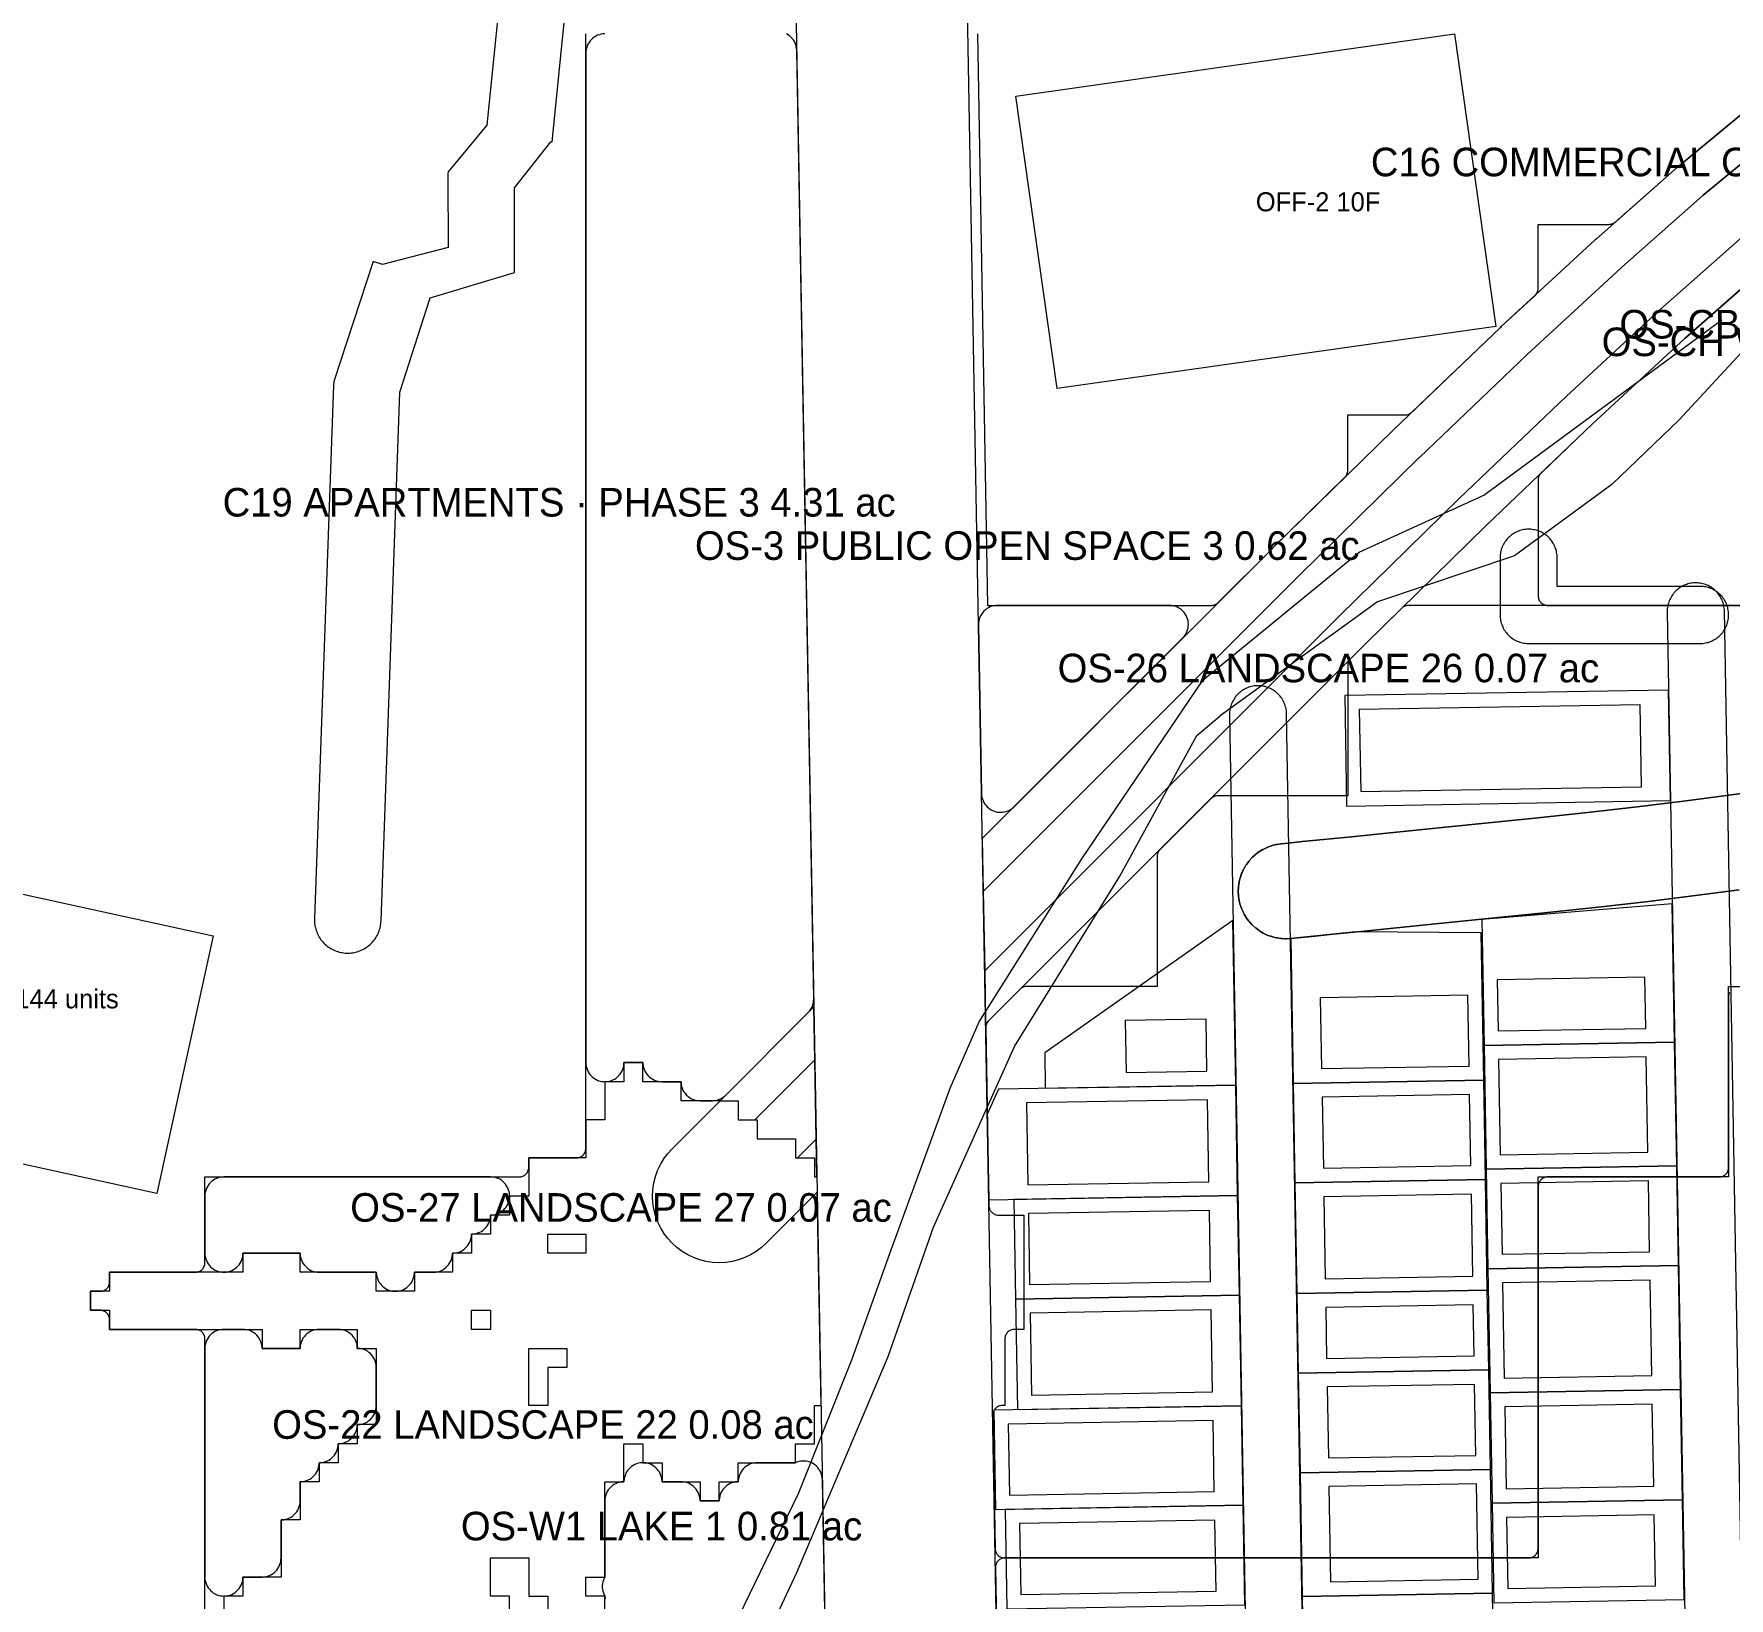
# Model space of a CAD drawing. Extents: x 32 to 940, y -21 to 684.
# Drawn here: x 202 to 380, y 245.8 to 410 of the extents above; entities that cross this region are included whole.
import ezdxf

# ---------------------------------------------------------------- set-up
doc = ezdxf.new("R2010")
doc.units = 0
for name, color, linetype, lineweight in [('BUILDING-APARTMENTS', 1, 'Continuous', 0), ('BUILDING-OFFICE', 6, 'Continuous', 0), ('GREEN-IN-VILLAS', 3, 'Continuous', 0), ('GREEN-LANDSCAPE', 3, 'Continuous', 0), ('GREEN-RC', 3, 'Continuous', 0), ('PLOT', 4, 'Continuous', 0), ('ROAD-EXISTING', 2, 'Continuous', 0), ('ROAD-PRIMARY', 1, 'Continuous', 0), ('ROAD-SECONDARY', 1, 'Continuous', 0), ('ROAD-TERTIARY', 7, 'Continuous', 0), ('TEXT-PLOT', 7, 'Continuous', 0), ('TEXT-ZONE', 7, 'Continuous', 0), ('VILLA-HOUSE', 7, 'Continuous', 0), ('WATER', 5, 'Continuous', 0), ('ZONE-APARTMENTS', 1, 'Continuous', 0), ('ZONE-CLUBHOUSE', 4, 'Continuous', 0), ('ZONE-OFFICE', 6, 'Continuous', 0), ('ZONE-VILLAS', 2, 'Continuous', 0)]:
    doc.layers.add(name, color=color, linetype=linetype, lineweight=lineweight)

msp = doc.modelspace()

# ---------------------------------------------------------------- linework, layer by layer
at = {"layer": 'BUILDING-APARTMENTS'}
msp.add_lwpolyline([(214.97, 288.26), (160.88, 300.09), (166.79, 327.13), (220.88, 315.31)], close=True, dxfattribs=at)
at = {"layer": 'BUILDING-OFFICE'}
msp.add_lwpolyline([(355.55, 379.29), (309.5, 372.76), (305.14, 403.46), (351.2, 409.99)], close=True, dxfattribs=at)
at = {"layer": 'GREEN-IN-VILLAS'}
msp.add_lwpolyline([(383.95, 330.62), (379.78, 330.04), (375.27, 329.45), (370.4, 328.86), (365.19, 328.27), (359.64, 327.67), (353.73, 327.07), (348.55, 326.55), (344.11, 326.1), (340.4, 325.72), (337.44, 325.42), (335.22, 325.2), (333.74, 325.05), (333.02, 324.98), (332.97, 324.97), (332.56, 324.91), (332.46, 324.89), (332.08, 324.79), (331.99, 324.76), (331.62, 324.63), (331.53, 324.59), (331.18, 324.42), (331.09, 324.38), (330.75, 324.18), (330.67, 324.12), (330.36, 323.89), (330.28, 323.82), (329.99, 323.56), (329.92, 323.49), (329.66, 323.2), (329.6, 323.12), (329.36, 322.81), (329.31, 322.72), (329.11, 322.39), (329.06, 322.3), (328.9, 321.95), (328.86, 321.85), (328.73, 321.48), (328.7, 321.39), (328.61, 321.01), (328.59, 320.91), (328.53, 320.53), (328.52, 320.43), (328.5, 320.04), (328.5, 319.94), (328.52, 319.55), (328.53, 319.45), (328.59, 319.06), (328.61, 318.96), (328.71, 318.58), (328.74, 318.49), (328.87, 318.12), (328.91, 318.03), (329.08, 317.68), (329.12, 317.59), (329.32, 317.25), (329.38, 317.17), (329.61, 316.86), (329.68, 316.78), (329.94, 316.49), (330.01, 316.42), (330.3, 316.16), (330.38, 316.1), (330.69, 315.86), (330.78, 315.81), (331.11, 315.61), (331.2, 315.56), (331.55, 315.4), (331.65, 315.36), (332.02, 315.23), (332.11, 315.2), (332.49, 315.11), (332.59, 315.09), (332.97, 315.03), (333.07, 315.02), (333.46, 315), (333.56, 315), (333.98, 315.02), (334.03, 315.03), (334.74, 315.1), (336.23, 315.25), (338.45, 315.48), (341.41, 315.78), (345.11, 316.15), (349.56, 316.6), (354.74, 317.13), (360.68, 317.73), (360.68, 317.73), (366.29, 318.33), (366.3, 318.33), (371.57, 318.93), (371.58, 318.93), (376.51, 319.53), (376.52, 319.53), (381.12, 320.13)], dxfattribs=at)
at = {"layer": 'GREEN-LANDSCAPE'}
msp.add_lwpolyline([(381.92, 402.03), (374.8, 396.15), (374.62, 396), (366.12, 388.5), (366, 388.39), (356.12, 379.27), (356.04, 379.19), (344.79, 368.44), (344.72, 368.37), (332.1, 356), (332.05, 355.95), (301.63, 325.53), (301.73, 319.97), (334.88, 353.12), (334.9, 353.14), (347.52, 365.52), (347.55, 365.54), (358.8, 376.29), (358.84, 376.33), (368.71, 385.45), (368.77, 385.5), (377.27, 393), (377.34, 393.06), (384.47, 398.94)], dxfattribs=at)
for points in [[(301.88, 311.64), (301.98, 306.08), (341.92, 346.03), (354.49, 358.34), (365.67, 369.02), (375.44, 378.05), (383.79, 385.42), (390.69, 391.11), (396.02, 395.05), (398.89, 396.77), (396.53, 400.02), (393.79, 398.38), (388.22, 394.26), (381.2, 388.47), (372.76, 381.02), (362.93, 371.94), (351.71, 361.22), (339.11, 348.87)], [(301.23, 347.96), (301.55, 330.24), (301.56, 330.05), (301.59, 329.85), (301.64, 329.66), (301.71, 329.48), (301.8, 329.31), (301.9, 329.14), (302.02, 328.99), (302.15, 328.84), (302.3, 328.72), (302.45, 328.6), (302.62, 328.5), (302.8, 328.42), (302.98, 328.36), (303.17, 328.31), (303.36, 328.28), (303.56, 328.28), (303.75, 328.29), (303.95, 328.32), (304.14, 328.36), (304.32, 328.43), (304.49, 328.51), (304.66, 328.61), (304.82, 328.73), (304.96, 328.86), (322.69, 346.59), (322.82, 346.73), (322.94, 346.89), (323.04, 347.06), (323.12, 347.23), (323.19, 347.42), (323.23, 347.61), (323.26, 347.8), (323.27, 348), (323.26, 348.2), (323.23, 348.39), (323.19, 348.58), (323.12, 348.77), (323.04, 348.94), (322.94, 349.11), (322.82, 349.27), (322.69, 349.41), (322.54, 349.55), (322.38, 349.66), (322.21, 349.76), (322.04, 349.85), (321.85, 349.91), (321.66, 349.96), (321.47, 349.99), (321.27, 350), (303.23, 350), (303.03, 349.99), (302.83, 349.96), (302.64, 349.91), (302.46, 349.84), (302.28, 349.76), (302.11, 349.66), (301.95, 349.54), (301.8, 349.4), (301.67, 349.25), (301.55, 349.09), (301.45, 348.92), (301.37, 348.74), (301.31, 348.55), (301.26, 348.36), (301.24, 348.16)], [(274.1, 298), (276, 298), (276, 296), (277.76, 296), (284.05, 302.29), (283.95, 307.85)], [(282.24, 292), (284, 292), (284, 290), (284.27, 290), (284.2, 293.95)], [(220, 282), (220.01, 281.8), (220.04, 281.6), (220.09, 281.41), (220.16, 281.22), (220.24, 281.04), (220.35, 280.87), (220.47, 280.71), (220.6, 280.57), (220.75, 280.44), (220.92, 280.32), (221.09, 280.22), (221.27, 280.14), (221.46, 280.07), (221.65, 280.03), (221.85, 280.01), (222.05, 280), (222.25, 280.02), (222.45, 280.05), (222.64, 280.1), (222.82, 280.18), (223, 280.27), (223.17, 280.38), (223.32, 280.5), (223.47, 280.64), (223.6, 280.79), (223.71, 280.96), (223.8, 281.13), (223.88, 281.32), (223.94, 281.51), (223.98, 281.7), (224, 281.9), (224, 282), (224.05, 282), (229.95, 282), (230, 282), (230, 281.9), (230.02, 281.7), (230.06, 281.5), (230.12, 281.31), (230.2, 281.12), (230.3, 280.94), (230.42, 280.78), (230.55, 280.62), (230.7, 280.48), (230.86, 280.36), (231.03, 280.25), (231.21, 280.16), (231.4, 280.09), (231.6, 280.04), (231.8, 280.01), (232, 280), (237.95, 280), (238, 280), (238, 279.9), (238.02, 279.71), (238.06, 279.51), (238.12, 279.33), (238.19, 279.14), (238.28, 278.97), (238.39, 278.81), (238.52, 278.66), (238.66, 278.52), (238.81, 278.39), (238.97, 278.28), (239.14, 278.19), (239.33, 278.12), (239.51, 278.06), (239.71, 278.02), (239.9, 278), (240.1, 278), (240.29, 278.02), (240.49, 278.06), (240.67, 278.12), (240.86, 278.19), (241.03, 278.28), (241.19, 278.39), (241.34, 278.52), (241.48, 278.66), (241.61, 278.81), (241.72, 278.97), (241.81, 279.14), (241.88, 279.33), (241.94, 279.51), (241.98, 279.71), (242, 279.9), (242, 280), (242.05, 280), (244, 280), (244.2, 280.01), (244.4, 280.04), (244.6, 280.09), (244.79, 280.16), (244.97, 280.25), (245.14, 280.36), (245.3, 280.48), (245.45, 280.62), (245.58, 280.78), (245.7, 280.94), (245.8, 281.12), (245.88, 281.31), (245.94, 281.5), (245.98, 281.7), (246, 281.9), (246, 282), (246.1, 282), (246.29, 282.02), (246.49, 282.06), (246.67, 282.12), (246.86, 282.19), (247.03, 282.28), (247.19, 282.39), (247.34, 282.52), (247.48, 282.66), (247.61, 282.81), (247.72, 282.97), (247.81, 283.14), (247.88, 283.33), (247.94, 283.51), (247.98, 283.71), (248, 283.9), (248, 284), (248.1, 284), (248.29, 284.02), (248.49, 284.06), (248.67, 284.12), (248.86, 284.19), (249.03, 284.28), (249.19, 284.39), (249.34, 284.52), (249.48, 284.66), (249.61, 284.81), (249.72, 284.97), (249.81, 285.14), (249.88, 285.33), (249.94, 285.51), (249.98, 285.71), (250, 285.9), (250, 286), (250.1, 286), (250.3, 286.02), (250.49, 286.06), (250.68, 286.12), (250.87, 286.2), (251.04, 286.29), (251.21, 286.4), (251.36, 286.53), (251.5, 286.68), (251.62, 286.83), (251.73, 287), (251.82, 287.18), (251.9, 287.36), (251.95, 287.55), (251.98, 287.75), (252, 287.95), (251.99, 288.15), (251.97, 288.35), (251.93, 288.54), (251.86, 288.73), (251.78, 288.91), (251.68, 289.08), (251.56, 289.25), (251.43, 289.4), (251.29, 289.53), (251.13, 289.65), (250.96, 289.76), (250.78, 289.84), (250.59, 289.91), (250.4, 289.96), (250.2, 289.99), (250, 290), (222, 290), (221.8, 289.99), (221.61, 289.96), (221.42, 289.91), (221.23, 289.85), (221.06, 289.76), (220.89, 289.66), (220.73, 289.55), (220.59, 289.41), (220.45, 289.27), (220.34, 289.11), (220.24, 288.94), (220.15, 288.77), (220.09, 288.58), (220.04, 288.39), (220.01, 288.2), (220, 288)], [(220, 248), (220.01, 247.8), (220.04, 247.6), (220.09, 247.41), (220.16, 247.22), (220.24, 247.04), (220.35, 246.87), (220.47, 246.71), (220.6, 246.57), (220.75, 246.44), (220.92, 246.32), (221.09, 246.22), (221.27, 246.14), (221.46, 246.07), (221.65, 246.03), (221.85, 246.01), (222.05, 246), (222.25, 246.02), (222.45, 246.05), (222.64, 246.1), (222.82, 246.18), (223, 246.27), (223.17, 246.38), (223.32, 246.5), (223.47, 246.64), (223.6, 246.79), (223.71, 246.96), (223.8, 247.13), (223.88, 247.32), (223.94, 247.51), (223.98, 247.7), (224, 247.9), (224, 248), (224.05, 248), (226, 248), (226.2, 248.01), (226.39, 248.04), (226.58, 248.09), (226.77, 248.15), (226.94, 248.24), (227.11, 248.34), (227.27, 248.45), (227.41, 248.59), (227.55, 248.73), (227.66, 248.89), (227.76, 249.06), (227.85, 249.23), (227.91, 249.42), (227.96, 249.61), (227.99, 249.8), (228, 250), (228, 253.95), (228, 254), (228.1, 254), (228.3, 254.02), (228.5, 254.06), (228.69, 254.12), (228.88, 254.2), (229.06, 254.3), (229.22, 254.42), (229.38, 254.55), (229.52, 254.7), (229.64, 254.86), (229.75, 255.03), (229.84, 255.21), (229.91, 255.4), (229.96, 255.6), (229.99, 255.8), (230, 256), (230, 257.95), (230, 258), (230.1, 258), (230.29, 258.02), (230.49, 258.06), (230.67, 258.12), (230.86, 258.19), (231.03, 258.28), (231.19, 258.39), (231.34, 258.52), (231.48, 258.66), (231.61, 258.81), (231.72, 258.97), (231.81, 259.14), (231.88, 259.33), (231.94, 259.51), (231.98, 259.71), (232, 259.9), (232, 260), (232.1, 260), (232.29, 260.02), (232.49, 260.06), (232.67, 260.12), (232.86, 260.19), (233.03, 260.28), (233.19, 260.39), (233.34, 260.52), (233.48, 260.66), (233.61, 260.81), (233.72, 260.97), (233.81, 261.14), (233.88, 261.33), (233.94, 261.51), (233.98, 261.71), (234, 261.9), (234, 262), (234.1, 262), (234.29, 262.02), (234.49, 262.06), (234.67, 262.12), (234.86, 262.19), (235.03, 262.28), (235.19, 262.39), (235.34, 262.52), (235.48, 262.66), (235.61, 262.81), (235.72, 262.97), (235.81, 263.14), (235.88, 263.33), (235.94, 263.51), (235.98, 263.71), (236, 263.9), (236, 264), (236.1, 264), (236.3, 264.02), (236.5, 264.06), (236.69, 264.12), (236.88, 264.2), (237.06, 264.3), (237.22, 264.42), (237.38, 264.55), (237.52, 264.7), (237.64, 264.86), (237.75, 265.03), (237.84, 265.21), (237.91, 265.4), (237.96, 265.6), (237.99, 265.8), (238, 266), (238, 270), (237.99, 270.2), (237.96, 270.4), (237.91, 270.6), (237.84, 270.79), (237.75, 270.97), (237.64, 271.14), (237.52, 271.3), (237.38, 271.45), (237.22, 271.58), (237.06, 271.7), (236.88, 271.8), (236.69, 271.88), (236.5, 271.94), (236.3, 271.98), (236.1, 272), (236, 272), (236, 272.1), (235.98, 272.3), (235.94, 272.5), (235.88, 272.69), (235.8, 272.88), (235.7, 273.06), (235.58, 273.22), (235.45, 273.38), (235.3, 273.52), (235.14, 273.64), (234.97, 273.75), (234.79, 273.84), (234.6, 273.91), (234.4, 273.96), (234.2, 273.99), (234, 274), (232, 274), (231.8, 273.99), (231.6, 273.96), (231.4, 273.91), (231.21, 273.84), (231.03, 273.75), (230.86, 273.64), (230.7, 273.52), (230.55, 273.38), (230.42, 273.22), (230.3, 273.06), (230.2, 272.88), (230.12, 272.69), (230.06, 272.5), (230.02, 272.3), (230, 272.1), (230, 272), (229.95, 272), (226.05, 272), (226, 272), (226, 272.1), (225.98, 272.3), (225.94, 272.5), (225.88, 272.69), (225.8, 272.88), (225.7, 273.06), (225.58, 273.22), (225.45, 273.38), (225.3, 273.52), (225.14, 273.64), (224.97, 273.75), (224.79, 273.84), (224.6, 273.91), (224.4, 273.96), (224.2, 273.99), (224, 274), (222, 274), (221.8, 273.99), (221.61, 273.96), (221.42, 273.91), (221.23, 273.85), (221.06, 273.76), (220.89, 273.66), (220.73, 273.55), (220.59, 273.41), (220.45, 273.27), (220.34, 273.11), (220.24, 272.94), (220.15, 272.77), (220.09, 272.58), (220.04, 272.39), (220.01, 272.2), (220, 272)]]:
    msp.add_lwpolyline(points, close=True, dxfattribs=at)
at = {"layer": 'GREEN-RC'}
for points in [[(262, 410), (261.8, 409.99), (261.61, 409.96), (261.42, 409.91), (261.23, 409.85), (261.06, 409.76), (260.89, 409.66), (260.73, 409.55), (260.59, 409.41), (260.45, 409.27), (260.34, 409.11), (260.24, 408.94), (260.15, 408.77), (260.09, 408.58), (260.04, 408.39), (260.01, 408.2), (260, 408), (260, 302), (260.01, 301.8), (260.04, 301.6), (260.09, 301.41), (260.16, 301.22), (260.24, 301.04), (260.35, 300.87), (260.47, 300.71), (260.6, 300.57), (260.75, 300.44), (260.92, 300.32), (261.09, 300.22), (261.27, 300.14), (261.46, 300.07), (261.65, 300.03), (261.85, 300.01), (262.05, 300), (262.25, 300.02), (262.45, 300.05), (262.64, 300.1), (262.82, 300.18), (263, 300.27), (263.17, 300.38), (263.32, 300.5), (263.47, 300.64), (263.6, 300.79), (263.71, 300.96), (263.8, 301.13), (263.88, 301.32), (263.94, 301.51), (263.98, 301.7), (264, 301.9), (264, 302), (264.05, 302), (265.95, 302), (266, 302), (266, 301.9), (266.02, 301.7), (266.06, 301.5), (266.12, 301.31), (266.2, 301.12), (266.3, 300.94), (266.42, 300.78), (266.55, 300.62), (266.7, 300.48), (266.86, 300.36), (267.03, 300.25), (267.21, 300.16), (267.4, 300.09), (267.6, 300.04), (267.8, 300.01), (268, 300), (269.95, 300), (270, 300), (270, 299.9), (270.02, 299.7), (270.06, 299.5), (270.12, 299.31), (270.2, 299.12), (270.3, 298.94), (270.42, 298.78), (270.55, 298.62), (270.7, 298.48), (270.86, 298.36), (271.03, 298.25), (271.21, 298.16), (271.4, 298.09), (271.6, 298.04), (271.8, 298.01), (272, 298), (273.27, 298), (273.47, 298.01), (273.66, 298.04), (273.85, 298.09), (274.04, 298.15), (274.21, 298.24), (274.38, 298.34), (274.54, 298.45), (274.69, 298.59), (283.35, 307.25), (283.48, 307.39), (283.6, 307.56), (283.7, 307.73), (283.79, 307.91), (283.85, 308.1), (283.9, 308.3), (283.92, 308.49), (283.93, 308.7), (282.15, 408.27), (282.13, 408.46), (282.1, 408.65), (282.05, 408.84), (281.98, 409.02), (281.9, 409.2), (281.79, 409.36), (281.68, 409.52), (281.54, 409.66), (281.4, 409.79), (281.24, 409.9), (281.07, 410)], [(286.6, 159.89), (284.84, 258.22), (284.82, 258.42), (284.79, 258.62), (284.74, 258.81), (284.67, 259), (284.58, 259.17), (284.47, 259.34), (284.35, 259.5), (284.21, 259.64), (284.06, 259.77), (283.89, 259.89), (283.72, 259.98), (283.53, 260.06), (283.34, 260.12), (283.15, 260.16), (282.95, 260.18), (282.75, 260.18), (282.55, 260.17), (282.36, 260.13), (282.17, 260.07), (282.02, 260.01), (282, 260), (281.95, 260), (278, 260), (277.8, 259.99), (277.6, 259.96), (277.4, 259.91), (277.21, 259.84), (277.03, 259.75), (276.86, 259.64), (276.7, 259.52), (276.55, 259.38), (276.42, 259.22), (276.3, 259.06), (276.2, 258.88), (276.12, 258.69), (276.06, 258.5), (276.02, 258.3), (276, 258.1), (276, 258), (275.9, 258), (275.71, 257.98), (275.51, 257.94), (275.33, 257.88), (275.14, 257.81), (274.97, 257.72), (274.81, 257.61), (274.66, 257.48), (274.52, 257.34), (274.39, 257.19), (274.28, 257.03), (274.19, 256.86), (274.12, 256.67), (274.06, 256.49), (274.02, 256.29), (274, 256.1), (274, 256), (273.95, 256), (272.05, 256), (272, 256), (272, 256.1), (271.98, 256.3), (271.94, 256.5), (271.88, 256.69), (271.8, 256.88), (271.7, 257.06), (271.58, 257.22), (271.45, 257.38), (271.3, 257.52), (271.14, 257.64), (270.97, 257.75), (270.79, 257.84), (270.6, 257.91), (270.4, 257.96), (270.2, 257.99), (270, 258), (268.05, 258), (268, 258), (268, 258.1), (267.98, 258.29), (267.94, 258.49), (267.88, 258.67), (267.81, 258.86), (267.72, 259.03), (267.61, 259.19), (267.48, 259.34), (267.34, 259.48), (267.19, 259.61), (267.03, 259.72), (266.86, 259.81), (266.67, 259.88), (266.49, 259.94), (266.29, 259.98), (266.1, 260), (265.9, 260), (265.71, 259.98), (265.51, 259.94), (265.33, 259.88), (265.14, 259.81), (264.97, 259.72), (264.81, 259.61), (264.66, 259.48), (264.52, 259.34), (264.39, 259.19), (264.28, 259.03), (264.19, 258.86), (264.12, 258.67), (264.06, 258.49), (264.02, 258.29), (264, 258.1), (264, 258), (263.9, 258), (263.7, 257.98), (263.5, 257.94), (263.31, 257.88), (263.12, 257.8), (262.94, 257.7), (262.78, 257.58), (262.62, 257.45), (262.48, 257.3), (262.36, 257.14), (262.25, 256.97), (262.16, 256.79), (262.09, 256.6), (262.04, 256.4), (262.01, 256.2), (262, 256), (262, 248.05), (262, 248), (261.98, 247.97), (261.92, 247.86), (261.85, 247.67), (261.79, 247.49), (261.75, 247.29), (261.73, 247.1), (261.73, 246.9), (261.75, 246.71), (261.79, 246.51), (261.85, 246.33), (261.92, 246.14), (261.98, 246.03), (262, 246), (262, 245.9), (262.02, 245.71)]]:
    msp.add_lwpolyline(points, dxfattribs=at)
at = {"layer": 'PLOT'}
for points in [[(373.88, 329.51), (373.67, 341.12), (339.68, 340.53), (339.88, 328.92)], [(374.32, 304.16), (374.07, 318.68), (354.09, 317.01), (354.32, 303.81)], [(328.24, 299.65), (327.94, 316.91), (308.18, 303.04), (308.24, 299.31)], [(334.28, 299.82), (354.28, 300.17), (354.01, 315.62), (340.82, 315.72), (334.03, 315.03)], [(374.55, 291.15), (374.32, 304.16), (354.32, 303.81), (354.55, 290.8)], [(302.15, 296.58), (302.31, 287.59), (328.44, 288.04), (328.24, 299.65), (303.34, 299.22)], [(334.28, 299.82), (334.46, 289.37), (354.46, 289.72), (354.28, 300.17)], [(374.73, 280.7), (374.55, 291.15), (354.55, 290.8), (354.73, 280.35)], [(334.46, 289.37), (334.66, 277.76), (354.66, 278.11), (354.46, 289.72)], [(328.63, 277.59), (328.44, 288.04), (304.95, 287.63), (305.13, 277.18)], [(374.96, 267.7), (374.73, 280.7), (354.73, 280.35), (354.96, 267.35)], [(334.66, 277.76), (334.81, 269.4), (354.81, 269.75), (354.66, 278.11)], [(328.83, 265.98), (328.63, 277.59), (305.13, 277.18), (305.33, 265.57)], [(334.81, 269.4), (334.99, 258.95), (354.99, 259.3), (354.81, 269.75)], [(375.16, 256.09), (374.96, 267.7), (354.96, 267.35), (355.16, 255.74)], [(329.01, 255.53), (328.83, 265.98), (302.83, 265.53), (303.02, 255.08)], [(334.99, 258.95), (335.22, 245.94), (355.22, 246.29), (354.99, 259.3)], [(329.19, 245.08), (329.01, 255.53), (304.02, 255.1), (304.2, 244.65)], [(375.34, 245.64), (375.16, 256.09), (355.16, 255.74), (355.34, 245.29)], [(335.22, 245.94), (335.37, 237.58), (355.36, 237.93), (355.22, 246.29)]]:
    msp.add_lwpolyline(points, close=True, dxfattribs=at)
at = {"layer": 'ROAD-EXISTING'}
for points in [[(354.29, 361.56), (379.29, 379.97)], [(381.31, 376.51), (374.81, 369.49)], [(374.81, 369.49), (367.72, 362.71)], [(341.19, 355.6), (354.29, 361.56)], [(367.72, 362.71), (357.53, 355.19)], [(324.83, 342.2), (341.19, 355.6)], [(357.53, 355.19), (343.12, 350.36)], [(343.12, 350.36), (326.62, 338.41)], [(312.08, 323.4), (324.83, 342.2)], [(324.15, 336.35), (326.62, 338.41)], [(316.07, 321.59), (324.15, 336.35)], [(301.29, 306.28), (312.08, 323.4)], [(305.02, 303.71), (316.07, 321.59)], [(298.27, 299.33), (301.29, 306.28)], [(296.52, 284.74), (305.02, 303.71)], [(291.91, 281.95), (298.27, 299.33)], [(291.75, 271.14), (296.52, 284.74)], [(287.94, 270.79), (291.91, 281.95)], [(282.15, 248.48), (291.75, 271.14)], [(282.33, 256.77), (287.94, 270.79)], [(272.12, 235.71), (282.33, 256.77)], [(273.86, 230.77), (282.15, 248.48)]]:
    msp.add_lwpolyline(points, dxfattribs=at)
at = {"layer": 'ROAD-PRIMARY'}
for points in [[(278.6, 605.84), (286.6, 159.84)], [(304.6, 160.16), (296.6, 606.16)]]:
    msp.add_lwpolyline(points, dxfattribs=at)
at = {"layer": 'ROAD-SECONDARY'}
msp.add_lwpolyline([(251.53, 419.42), (249.62, 400.4), (245.53, 395.5), (245.52, 395.34), (245.5, 395.18), (245.5, 395.02), (245.5, 395), (245.53, 387.59), (238.64, 385.79), (237.68, 386.11), (233.53, 373.5), (233.5, 373.12), (231.5, 317.12), (231.5, 316.97), (231.5, 316.81), (231.52, 316.65), (231.54, 316.5), (231.56, 316.34), (231.6, 316.19), (231.64, 316.04), (231.68, 315.88), (231.74, 315.74), (231.8, 315.59), (231.86, 315.45), (231.94, 315.31), (232.01, 315.17), (232.1, 315.04), (232.19, 314.91), (232.29, 314.79), (232.39, 314.67), (232.5, 314.55), (232.61, 314.44), (232.73, 314.34), (232.85, 314.24), (232.98, 314.14), (233.11, 314.06), (233.24, 313.97), (233.38, 313.9), (233.52, 313.83), (233.66, 313.76), (233.81, 313.71), (233.96, 313.66), (234.11, 313.61), (234.27, 313.58), (234.42, 313.55), (234.58, 313.53), (234.73, 313.51), (234.89, 313.5), (235.05, 313.5), (235.21, 313.51), (235.36, 313.52), (235.52, 313.54), (235.67, 313.56), (235.83, 313.6), (235.98, 313.64), (236.13, 313.69), (236.28, 313.74), (236.42, 313.8), (236.56, 313.87), (236.71, 313.94), (236.84, 314.02), (236.97, 314.11), (237.1, 314.2), (237.22, 314.3), (237.34, 314.4), (237.46, 314.51), (237.57, 314.62), (237.67, 314.74), (237.77, 314.86), (237.87, 314.99), (237.95, 315.12), (238.03, 315.25), (238.11, 315.39), (238.18, 315.54), (238.24, 315.68), (238.3, 315.83), (238.35, 315.98), (238.39, 316.13), (238.43, 316.28), (238.45, 316.44), (238.48, 316.59), (238.49, 316.75), (238.5, 316.88), (240.48, 372.39), (243.67, 382.3), (252.5, 384.94), (252.5, 393.82), (256.33, 398.67), (256.48, 398.65), (258.46, 418.5)], dxfattribs=at)
at = {"layer": 'ROAD-TERTIARY'}
msp.add_lwpolyline([(377.14, 346), (377.29, 346.01), (377.43, 346.03), (377.57, 346.06), (377.71, 346.09), (377.86, 346.12), (377.99, 346.17), (378.13, 346.22), (378.26, 346.28), (378.39, 346.34), (378.52, 346.41), (378.64, 346.49), (378.76, 346.57), (378.87, 346.66), (378.98, 346.75), (379.09, 346.85), (379.19, 346.95), (379.29, 347.06), (379.38, 347.17), (379.46, 347.29), (379.54, 347.41), (379.62, 347.53), (379.68, 347.66), (379.75, 347.79), (379.8, 347.92), (379.85, 348.06), (379.89, 348.2), (379.93, 348.34), (379.95, 348.48), (379.98, 348.62), (379.99, 348.77), (380, 348.91), (380, 349.05), (379.99, 349.2), (379.98, 349.34), (379.96, 349.49), (379.93, 349.63), (379.9, 349.77), (379.86, 349.91), (379.81, 350.04), (379.76, 350.18), (379.7, 350.31), (379.63, 350.44), (379.56, 350.56), (379.48, 350.68), (379.4, 350.8), (379.31, 350.92), (379.21, 351.02), (379.12, 351.13), (379.01, 351.23), (378.9, 351.32), (378.79, 351.41), (378.67, 351.49), (378.55, 351.57), (378.42, 351.64), (378.29, 351.71), (378.16, 351.77), (378.03, 351.82), (377.89, 351.87), (377.75, 351.9), (377.61, 351.94), (377.47, 351.96), (377.32, 351.98), (377.18, 352), (377.04, 352), (362, 352), (362, 355), (362, 355.14), (361.99, 355.29), (361.97, 355.43), (361.94, 355.57), (361.91, 355.71), (361.88, 355.86), (361.83, 355.99), (361.78, 356.13), (361.72, 356.26), (361.66, 356.39), (361.59, 356.52), (361.51, 356.64), (361.43, 356.76), (361.34, 356.87), (361.25, 356.98), (361.15, 357.09), (361.05, 357.19), (360.94, 357.29), (360.83, 357.38), (360.71, 357.46), (360.59, 357.54), (360.47, 357.62), (360.34, 357.68), (360.21, 357.75), (360.08, 357.8), (359.94, 357.85), (359.8, 357.89), (359.66, 357.93), (359.52, 357.95), (359.38, 357.98), (359.23, 357.99), (359.09, 358), (358.95, 358), (358.8, 357.99), (358.66, 357.98), (358.51, 357.96), (358.37, 357.93), (358.23, 357.9), (358.09, 357.86), (357.96, 357.81), (357.82, 357.76), (357.69, 357.7), (357.56, 357.63), (357.44, 357.56), (357.32, 357.48), (357.2, 357.4), (357.08, 357.31), (356.98, 357.21), (356.87, 357.12), (356.77, 357.01), (356.68, 356.9), (356.59, 356.79), (356.51, 356.67), (356.43, 356.55), (356.36, 356.42), (356.29, 356.29), (356.23, 356.16), (356.18, 356.03), (356.13, 355.89), (356.1, 355.75), (356.06, 355.61), (356.04, 355.47), (356.02, 355.32), (356, 355.18), (356, 355.04), (356, 349), (356, 348.86), (356.01, 348.71), (356.03, 348.57), (356.06, 348.43), (356.09, 348.29), (356.12, 348.14), (356.17, 348.01), (356.22, 347.87), (356.28, 347.74), (356.34, 347.61), (356.41, 347.48), (356.49, 347.36), (356.57, 347.24), (356.66, 347.13), (356.75, 347.02), (356.85, 346.91), (356.95, 346.81), (357.06, 346.71), (357.17, 346.62), (357.29, 346.54), (357.41, 346.46), (357.53, 346.38), (357.66, 346.32), (357.79, 346.25), (357.92, 346.2), (358.06, 346.15), (358.2, 346.11), (358.34, 346.07), (358.48, 346.05), (358.62, 346.02), (358.77, 346.01), (358.91, 346), (359, 346), (377, 346)], close=True, dxfattribs=at)
for points in [[(382.68, 170.45), (379.55, 349.42), (379.55, 349.57), (379.53, 349.71), (379.51, 349.85), (379.49, 350), (379.45, 350.14), (379.41, 350.27), (379.36, 350.41), (379.31, 350.55), (379.25, 350.68), (379.19, 350.81), (379.11, 350.93), (379.04, 351.05), (378.95, 351.17), (378.86, 351.28), (378.77, 351.39), (378.67, 351.5), (378.56, 351.6), (378.45, 351.69), (378.34, 351.78), (378.22, 351.86), (378.1, 351.94), (377.97, 352.01), (377.85, 352.08), (377.71, 352.14), (377.58, 352.19), (377.44, 352.24), (377.3, 352.27), (377.16, 352.31), (377.02, 352.33), (376.88, 352.35), (376.73, 352.36), (376.59, 352.37), (376.44, 352.37), (376.3, 352.36), (376.16, 352.34), (376.01, 352.32), (375.87, 352.29), (375.73, 352.26), (375.6, 352.21), (375.46, 352.16), (375.33, 352.11), (375.19, 352.05), (375.07, 351.98), (374.94, 351.9), (374.82, 351.82), (374.71, 351.74), (374.6, 351.65), (374.49, 351.55), (374.39, 351.45), (374.29, 351.34), (374.2, 351.23), (374.11, 351.11), (374.03, 350.99), (373.95, 350.87), (373.88, 350.74), (373.82, 350.62), (373.76, 350.48), (373.71, 350.35), (373.67, 350.21), (373.63, 350.07), (373.6, 349.93), (373.58, 349.79), (373.56, 349.64), (373.55, 349.5), (373.55, 349.35), (373.55, 349.32), (376.68, 170.34)], [(336.69, 160.65), (333.58, 338.62), (333.58, 338.76), (333.56, 338.91), (333.54, 339.05), (333.52, 339.19), (333.48, 339.33), (333.44, 339.47), (333.4, 339.61), (333.34, 339.74), (333.28, 339.87), (333.22, 340), (333.14, 340.13), (333.07, 340.25), (332.98, 340.37), (332.89, 340.48), (332.8, 340.59), (332.7, 340.69), (332.59, 340.79), (332.49, 340.89), (332.37, 340.98), (332.25, 341.06), (332.13, 341.14), (332.01, 341.21), (331.88, 341.27), (331.75, 341.33), (331.61, 341.38), (331.47, 341.43), (331.33, 341.47), (331.19, 341.5), (331.05, 341.53), (330.91, 341.55), (330.76, 341.56), (330.62, 341.57), (330.48, 341.56), (330.33, 341.56), (330.19, 341.54), (330.05, 341.52), (329.9, 341.49), (329.76, 341.45), (329.63, 341.41), (329.49, 341.36), (329.36, 341.3), (329.23, 341.24), (329.1, 341.17), (328.98, 341.1), (328.86, 341.02), (328.74, 340.93), (328.63, 340.84), (328.52, 340.75), (328.42, 340.64), (328.32, 340.54), (328.23, 340.43), (328.14, 340.31), (328.06, 340.19), (327.99, 340.07), (327.92, 339.94), (327.85, 339.81), (327.8, 339.68), (327.75, 339.54), (327.7, 339.4), (327.67, 339.26), (327.63, 339.12), (327.61, 338.98), (327.6, 338.84), (327.59, 338.69), (327.58, 338.55), (327.58, 338.51), (330.69, 160.54)]]:
    msp.add_lwpolyline(points, dxfattribs=at)
at = {"layer": 'VILLA-HOUSE'}
for points in [[(370.85, 330.96), (370.7, 339.57), (341.21, 339.06), (341.36, 330.45)], [(371.29, 305.6), (371.2, 310.96), (355.7, 310.69), (355.8, 305.33)], [(337.12, 308.82), (337.25, 301.37), (352.75, 301.64), (352.62, 309.09)], [(325.22, 301.1), (325.12, 306.57), (316.62, 306.42), (316.72, 300.95)], [(371.52, 292.6), (371.35, 302.6), (355.85, 302.33), (356.02, 292.33)], [(325.42, 289.49), (325.27, 298.1), (306.27, 297.77), (306.42, 289.16)], [(337.31, 298.37), (337.44, 290.92), (352.93, 291.19), (352.8, 298.64)], [(371.7, 282.15), (371.57, 289.6), (356.08, 289.33), (356.21, 281.88)], [(337.49, 287.92), (337.64, 279.31), (353.14, 279.58), (352.99, 288.19)], [(325.6, 279.04), (325.47, 286.49), (306.47, 286.16), (306.6, 278.71)], [(371.93, 269.14), (371.76, 279.15), (356.26, 278.88), (356.43, 268.87)], [(325.8, 267.43), (325.65, 276.04), (306.66, 275.71), (306.81, 267.1)], [(337.69, 276.31), (337.78, 270.95), (353.28, 271.22), (353.19, 276.58)], [(337.84, 267.95), (337.97, 260.5), (353.46, 260.77), (353.33, 268.22)], [(372.13, 257.53), (371.98, 266.15), (356.49, 265.87), (356.64, 257.26)], [(325.99, 256.98), (325.86, 264.43), (304.36, 264.05), (304.49, 256.6)], [(338.02, 257.5), (338.19, 247.49), (353.69, 247.77), (353.52, 257.77)], [(326.17, 246.53), (326.04, 253.98), (305.54, 253.62), (305.67, 246.17)], [(372.32, 247.08), (372.19, 254.53), (356.69, 254.26), (356.82, 246.81)]]:
    msp.add_lwpolyline(points, close=True, dxfattribs=at)
at = {"layer": 'WATER'}
for points in [[(384.47, 398.94), (377.34, 393.06), (377.27, 393), (368.77, 385.5), (368.71, 385.45), (358.84, 376.33), (358.8, 376.29), (347.55, 365.54), (347.52, 365.52), (334.9, 353.14), (334.88, 353.12), (301.73, 319.97), (301.88, 311.64), (339.11, 348.87), (351.71, 361.22), (362.93, 371.94), (372.76, 381.02), (381.2, 388.47)], [(262, 244), (262, 246), (260, 246), (260, 248), (262, 248), (262, 258), (264, 258), (264, 262), (266, 262), (266, 260), (268, 260), (268, 258), (272, 258), (272, 256), (274, 256), (274, 258), (276, 258), (276, 260), (282, 260), (282, 262), (284, 262), (284, 266), (284.7, 266), (284.3, 288.4), (278.95, 283.05), (278.44, 282.59), (277.89, 282.18), (277.3, 281.83), (276.68, 281.53), (276.03, 281.3), (275.37, 281.13), (274.69, 281.03), (274, 281), (273.31, 281.03), (272.63, 281.13), (271.97, 281.3), (271.32, 281.53), (270.7, 281.83), (270.11, 282.18), (269.56, 282.59), (269.05, 283.05), (268.59, 283.56), (268.18, 284.11), (267.83, 284.7), (267.53, 285.32), (267.3, 285.97), (267.13, 286.63), (267.03, 287.31), (267, 288), (267.03, 288.69), (267.13, 289.37), (267.3, 290.03), (267.53, 290.68), (267.83, 291.3), (268.18, 291.89), (268.59, 292.44), (269.05, 292.95), (274.1, 298), (270, 298), (270, 300), (266, 300), (266, 302), (264, 302), (264, 300), (262, 300), (262, 296), (260, 296), (260, 292), (254.02, 292), (254, 292), (254, 291.98), (254, 288), (252, 288), (252, 286), (250, 286), (250, 284), (248, 284), (248, 282), (246, 282), (246, 280), (242, 280), (242, 278), (238, 278), (238, 280), (230, 280), (230, 282), (224, 282), (224, 280), (210.02, 280), (210, 280), (210, 279.98), (210, 278), (208.02, 278), (208, 278), (208, 277.98), (208, 276.02), (208, 276), (208.02, 276), (210, 276), (210, 274.02), (210, 274), (210.02, 274), (226, 274), (226, 272), (230, 272), (230, 274), (236, 274), (236, 272), (238, 272), (238, 264), (236, 264), (236, 262), (234, 262), (234, 260), (232, 260), (232, 258), (230, 258), (230, 254), (228, 254), (228, 248), (224, 248), (224, 246), (222, 246), (222, 244)], [(252, 244), (252, 246), (250, 246), (250, 250), (254, 250), (254, 246), (256, 246), (256, 232)]]:
    msp.add_lwpolyline(points, dxfattribs=at)
for points in [[(277.76, 296), (278, 296), (278, 294), (282, 294), (282, 292), (282.24, 292), (284.2, 293.95), (284.05, 302.29)], [(256, 282), (256, 284), (260, 284), (260, 282)], [(248, 274), (248, 276), (250, 276), (250, 274)], [(254, 266), (254, 272), (258, 272), (258, 270), (256, 270), (256, 266)]]:
    msp.add_lwpolyline(points, close=True, dxfattribs=at)
at = {"layer": 'ZONE-APARTMENTS'}
msp.add_lwpolyline([(220, 241), (220, 273), (220, 273.1), (219.98, 273.2), (219.96, 273.29), (219.92, 273.38), (219.88, 273.47), (219.83, 273.56), (219.77, 273.63), (219.71, 273.71), (219.63, 273.77), (219.56, 273.83), (219.47, 273.88), (219.38, 273.92), (219.29, 273.96), (219.2, 273.98), (219.1, 274), (219, 274), (210.02, 274), (210, 274), (210, 274.02), (210, 275), (210, 275.1), (209.98, 275.2), (209.96, 275.29), (209.92, 275.38), (209.88, 275.47), (209.83, 275.56), (209.77, 275.63), (209.71, 275.71), (209.63, 275.77), (209.56, 275.83), (209.47, 275.88), (209.38, 275.92), (209.29, 275.96), (209.2, 275.98), (209.1, 276), (209, 276), (208.02, 276), (208, 276), (208, 276.02), (208, 277.98), (208, 278), (208.02, 278), (209, 278), (209.1, 278), (209.2, 278.02), (209.29, 278.04), (209.38, 278.08), (209.47, 278.12), (209.56, 278.17), (209.63, 278.23), (209.71, 278.29), (209.77, 278.37), (209.83, 278.44), (209.88, 278.53), (209.92, 278.62), (209.96, 278.71), (209.98, 278.8), (210, 278.9), (210, 279), (210, 279.98), (210, 280), (210.02, 280), (219, 280), (219.1, 280), (219.2, 280.02), (219.29, 280.04), (219.38, 280.08), (219.47, 280.12), (219.56, 280.17), (219.63, 280.23), (219.71, 280.29), (219.77, 280.37), (219.83, 280.44), (219.88, 280.53), (219.92, 280.62), (219.96, 280.71), (219.98, 280.8), (220, 280.9), (220, 281), (220, 289.98), (220, 290), (220.02, 290), (253, 290), (253.1, 290), (253.2, 290.02), (253.29, 290.04), (253.38, 290.08), (253.47, 290.12), (253.56, 290.17), (253.63, 290.23), (253.71, 290.29), (253.77, 290.37), (253.83, 290.44), (253.88, 290.53), (253.92, 290.62), (253.96, 290.71), (253.98, 290.8), (254, 290.9), (254, 291), (254, 291.98), (254, 292), (254.02, 292), (259, 292), (259.1, 292), (259.2, 292.02), (259.29, 292.04), (259.38, 292.08), (259.47, 292.12), (259.56, 292.17), (259.63, 292.23), (259.71, 292.29), (259.77, 292.37), (259.83, 292.44), (259.88, 292.53), (259.92, 292.62), (259.96, 292.71), (259.98, 292.8), (260, 292.9), (260, 293), (260, 409.98), (260, 410)], dxfattribs=at)
at = {"layer": 'ZONE-CLUBHOUSE'}
msp.add_lwpolyline([(382.75, 384.5), (375.45, 378.06), (375.43, 378.05), (365.67, 369.03), (365.66, 369.02), (364.1, 367.52), (360.31, 363.9), (360.24, 363.83), (360.18, 363.75), (360.12, 363.66), (360.08, 363.57), (360.05, 363.48), (360.02, 363.38), (360.01, 363.28), (360, 363.18), (360, 351), (360, 350.9), (360.02, 350.8), (360.04, 350.71), (360.08, 350.62), (360.12, 350.53), (360.17, 350.44), (360.23, 350.37), (360.29, 350.29), (360.37, 350.23), (360.44, 350.17), (360.53, 350.12), (360.62, 350.08), (360.71, 350.04), (360.8, 350.02), (360.9, 350), (361, 350), (419, 350)], dxfattribs=at)
at = {"layer": 'ZONE-OFFICE'}
msp.add_lwpolyline([(301.12, 410), (302.19, 350), (325.69, 350), (325.78, 350), (325.88, 350.02), (325.98, 350.04), (326.07, 350.08), (326.16, 350.12), (326.24, 350.17), (326.32, 350.23), (326.39, 350.29), (326.39, 350.29), (332.05, 355.95), (332.1, 356), (339.7, 363.45), (339.77, 363.52), (339.83, 363.6), (339.88, 363.69), (339.92, 363.78), (339.96, 363.87), (339.98, 363.97), (340, 364.06), (340, 364.16), (340, 369.98), (340, 370), (340.02, 370), (346.02, 370), (346.12, 370), (346.21, 370.02), (346.31, 370.04), (346.4, 370.07), (346.48, 370.11), (346.57, 370.16), (346.64, 370.21), (346.72, 370.28), (346.72, 370.28), (356.04, 379.19), (356.12, 379.27), (359.68, 382.55), (359.75, 382.62), (359.81, 382.71), (359.87, 382.79), (359.92, 382.88), (359.95, 382.98), (359.98, 383.08), (359.99, 383.18), (360, 383.28), (360, 389.98), (360, 390), (360.02, 390), (367.44, 390), (367.54, 390.01), (367.65, 390.02), (367.75, 390.05), (367.84, 390.08), (367.94, 390.13), (368.02, 390.19), (368.1, 390.25), (374.62, 396), (374.62, 396), (374.62, 396), (374.62, 396), (374.63, 396.01), (374.8, 396.15), (375.64, 396.84), (381.92, 402.02)], dxfattribs=at)
at = {"layer": 'ZONE-VILLAS'}
for points in [[(399, 350), (346.39, 350), (346.29, 350), (346.2, 349.98), (346.1, 349.96), (346.01, 349.93), (345.92, 349.88), (345.84, 349.84), (345.76, 349.78), (345.69, 349.71), (341.93, 346.03), (341.92, 346.02), (340.29, 344.39), (340.23, 344.32), (340.17, 344.24), (340.12, 344.16), (340.08, 344.07), (340.04, 343.98), (340.02, 343.88), (340, 343.78), (340, 343.69), (340, 330.02), (340, 330), (339.98, 330), (326.31, 330), (326.22, 330), (326.12, 329.98), (326.02, 329.96), (325.93, 329.92), (325.84, 329.88), (325.76, 329.83), (325.68, 329.77), (325.61, 329.71), (320.29, 324.39), (320.23, 324.32), (320.17, 324.24), (320.12, 324.16), (320.08, 324.07), (320.04, 323.98), (320.02, 323.88), (320, 323.78), (320, 323.69), (320, 310.02), (320, 310), (319.98, 310), (306.31, 310), (306.22, 310), (306.12, 309.98), (306.02, 309.96), (305.93, 309.92), (305.84, 309.88), (305.76, 309.83), (305.68, 309.77), (305.61, 309.71), (302.28, 306.38), (302.21, 306.31), (302.15, 306.23), (302.1, 306.14), (302.06, 306.05), (302.03, 305.95), (302.01, 305.86), (301.99, 305.76), (301.99, 305.66), (302.32, 286.98), (302.33, 286.89), (302.35, 286.79), (302.37, 286.7), (302.4, 286.6), (302.45, 286.52), (302.5, 286.44), (302.56, 286.36), (302.62, 286.29), (302.7, 286.22), (302.77, 286.16), (302.86, 286.12), (302.95, 286.07), (303.04, 286.04), (303.13, 286.02), (303.23, 286), (303.32, 286), (305.98, 286), (306, 286), (306, 285.98), (306, 274.02), (306, 274), (305.98, 274), (305, 274), (304.9, 274), (304.8, 273.98), (304.71, 273.96), (304.62, 273.92), (304.53, 273.88), (304.44, 273.83), (304.37, 273.77), (304.29, 273.71), (304.23, 273.63), (304.17, 273.56), (304.12, 273.47), (304.08, 273.38), (304.04, 273.29), (304.02, 273.2), (304, 273.1), (304, 273), (304, 266.02), (304, 266), (303.98, 266), (303.72, 266), (303.62, 266), (303.52, 265.98), (303.42, 265.96), (303.33, 265.92), (303.24, 265.88), (303.16, 265.83), (303.08, 265.77), (303, 265.7), (302.94, 265.63), (302.88, 265.55), (302.83, 265.46), (302.79, 265.37), (302.76, 265.28), (302.73, 265.18), (302.72, 265.08), (302.72, 264.98), (302.97, 250.98), (302.98, 250.89), (302.99, 250.79), (303.02, 250.7), (303.05, 250.6), (303.09, 250.52), (303.14, 250.44), (303.2, 250.36), (303.27, 250.29), (303.34, 250.22), (303.42, 250.16), (303.5, 250.12), (303.59, 250.07), (303.68, 250.04), (303.78, 250.02), (303.87, 250), (303.97, 250), (359, 250), (359.1, 250), (359.2, 250.02), (359.29, 250.04), (359.38, 250.08), (359.47, 250.12), (359.56, 250.17), (359.63, 250.23), (359.71, 250.29), (359.77, 250.37), (359.83, 250.44), (359.88, 250.53), (359.92, 250.62), (359.96, 250.71), (359.98, 250.8), (360, 250.9), (360, 251), (360, 289.98), (360, 290), (360.02, 290), (379, 290), (379.1, 290), (379.2, 290.02), (379.29, 290.04), (379.38, 290.08), (379.47, 290.12), (379.56, 290.17), (379.63, 290.23), (379.71, 290.29), (379.77, 290.37), (379.83, 290.44), (379.88, 290.53), (379.92, 290.62), (379.96, 290.71), (379.98, 290.8), (380, 290.9), (380, 291), (380, 309.98), (380, 310), (380.02, 310), (399, 310)], [(381.12, 320.13), (376.52, 319.53), (376.51, 319.53), (371.58, 318.93), (371.57, 318.93), (366.3, 318.33), (366.29, 318.33), (360.68, 317.73), (360.68, 317.73), (354.74, 317.13), (349.56, 316.6), (345.11, 316.15), (341.41, 315.78), (338.45, 315.48), (336.23, 315.25), (334.74, 315.1), (334.03, 315.03), (333.98, 315.02), (333.56, 315), (333.46, 315), (333.07, 315.02), (332.97, 315.03), (332.59, 315.09), (332.49, 315.11), (332.11, 315.2), (332.02, 315.23), (331.65, 315.36), (331.55, 315.4), (331.2, 315.56), (331.11, 315.61), (330.78, 315.81), (330.69, 315.86), (330.38, 316.1), (330.3, 316.16), (330.01, 316.42), (329.94, 316.49), (329.68, 316.78), (329.61, 316.86), (329.38, 317.17), (329.32, 317.25), (329.12, 317.59), (329.08, 317.68), (328.91, 318.03), (328.87, 318.12), (328.74, 318.49), (328.71, 318.58), (328.61, 318.96), (328.59, 319.06), (328.53, 319.45), (328.52, 319.55), (328.5, 319.94), (328.5, 320.04), (328.52, 320.43), (328.53, 320.53), (328.59, 320.91), (328.61, 321.01), (328.7, 321.39), (328.73, 321.48), (328.86, 321.85), (328.9, 321.95), (329.06, 322.3), (329.11, 322.39), (329.31, 322.72), (329.36, 322.81), (329.6, 323.12), (329.66, 323.2), (329.92, 323.49), (329.99, 323.56), (330.28, 323.82), (330.36, 323.89), (330.67, 324.12), (330.75, 324.18), (331.09, 324.38), (331.18, 324.42), (331.53, 324.59), (331.62, 324.63), (331.99, 324.76), (332.08, 324.79), (332.46, 324.89), (332.56, 324.91), (332.97, 324.97), (333.02, 324.98), (333.74, 325.05), (335.22, 325.2), (337.44, 325.42), (340.4, 325.72), (344.11, 326.1), (348.55, 326.55), (353.73, 327.07), (359.64, 327.67), (365.19, 328.27), (370.4, 328.86), (375.27, 329.45), (379.78, 330.04), (383.95, 330.62)], [(380.08, 309.38), (380.04, 309.29), (380.02, 309.2), (380, 309.1), (380, 309), (380, 290.02), (380, 290), (379.98, 290), (361, 290), (360.9, 290), (360.8, 289.98), (360.71, 289.96), (360.62, 289.92), (360.53, 289.88), (360.44, 289.83), (360.37, 289.77), (360.29, 289.71), (360.23, 289.63), (360.17, 289.56), (360.12, 289.47), (360.08, 289.38), (360.04, 289.29), (360.02, 289.2), (360, 289.1), (360, 289), (360, 250.02), (360, 250), (359.98, 250), (304.01, 250), (303.91, 250), (303.81, 249.98), (303.71, 249.96), (303.62, 249.92), (303.53, 249.88), (303.44, 249.83), (303.36, 249.77), (303.29, 249.7), (303.23, 249.63), (303.17, 249.55), (303.12, 249.46), (303.08, 249.37), (303.04, 249.28), (303.02, 249.18), (303.01, 249.08), (303.01, 248.98), (304.4, 170.98)]]:
    msp.add_lwpolyline(points, dxfattribs=at)

# ---------------------------------------------------------------- texts
at = {"layer": 'TEXT-PLOT'}
for s, p in [('OFF-2 10F', (330.35, 391.37)), ('T5 18F 144 units', (190.88, 307.7))]:
    msp.add_text(s, height=2, dxfattribs=at).set_placement(p)
at = {"layer": 'TEXT-ZONE'}
for s, p in [('C16 COMMERCIAL OFFICE · PHASE 3 1.11 ac', (342.43, 395.05)), ('OS-CB CHANNEL BANKS 0.37 ac', (368.53, 378.02)), ('OS-CH WATER CHANNEL 0.27 ac', (366.67, 376.17)), ('C19 APARTMENTS · PHASE 3 4.31 ac', (221.86, 359.33)), ('OS-3 PUBLIC OPEN SPACE 3 0.62 ac', (271.46, 354.78)), ('OS-26 LANDSCAPE 26 0.07 ac', (309.54, 341.93)), ('OS-27 LANDSCAPE 27 0.07 ac', (235.26, 285.3)), ('OS-22 LANDSCAPE 22 0.08 ac', (227.07, 262.51)), ('OS-W1 LAKE 1 0.81 ac', (246.88, 251.85))]:
    msp.add_text(s, height=3, dxfattribs=at).set_placement(p)

doc.saveas('drawing.dxf')
